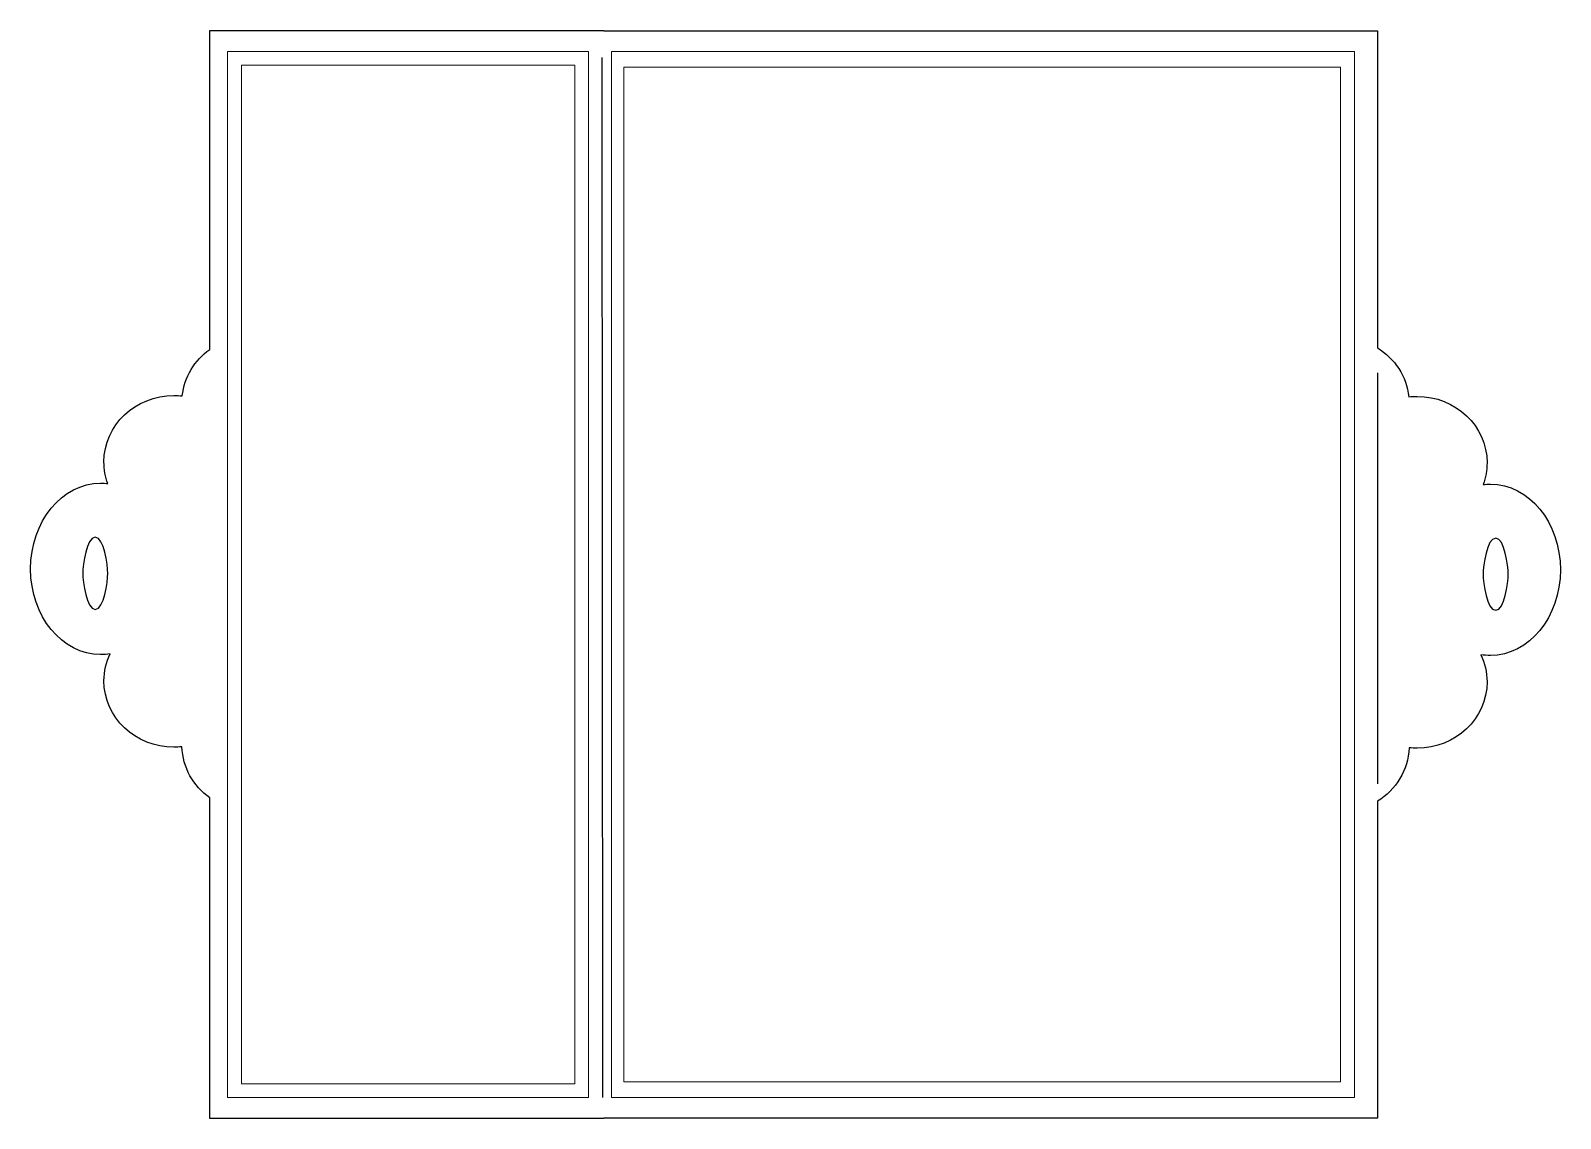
# Model space of a CAD drawing. Header units: centimetres. Extents: x -11.7 to 11.7, y -8.3 to 8.3.
import ezdxf
from ezdxf.lldxf.tags import DXFTag

# ---------------------------------------------------------------- set-up
doc = ezdxf.new("R2010")
doc.units = ezdxf.units.CM
doc.header["$MEASUREMENT"] = 0
doc.layers.add('Layer 1', color=7, linetype='Continuous')
tags = doc.linetypes.add('New Line1', pattern=[0.2, 0.1, -0.1]).pattern_tags.tags
tags[6:7] = [DXFTag(74, 4), DXFTag(75, 0), DXFTag(340, '0'), DXFTag(46, 1.0), DXFTag(50, 0.0), DXFTag(44, 0.0), DXFTag(45, 0.0)]
tags[4:5] = [DXFTag(74, 4), DXFTag(75, 0), DXFTag(340, '0'), DXFTag(46, 1.0), DXFTag(50, 0.0), DXFTag(44, 0.0), DXFTag(45, 0.0)]
tags = doc.linetypes.add('New Line2', pattern=[0.2, 0.1, -0.1]).pattern_tags.tags
tags[6:7] = [DXFTag(74, 4), DXFTag(75, 0), DXFTag(340, '0'), DXFTag(46, 1.0), DXFTag(50, 0.0), DXFTag(44, 0.0), DXFTag(45, 0.0)]
tags[4:5] = [DXFTag(74, 4), DXFTag(75, 0), DXFTag(340, '0'), DXFTag(46, 1.0), DXFTag(50, 0.0), DXFTag(44, 0.0), DXFTag(45, 0.0)]

msp = doc.modelspace()

# ---------------------------------------------------------------- linework, layer by layer
at = {"layer": 'Layer 1', "color": 60, "lineweight": 9}
msp.add_lwpolyline([(-8.70076, -8.00827), (-3.16904, -8.00827), (-3.16904, 8.00827), (-8.70076, 8.00827), (-8.70076, -8.00827)], close=True, dxfattribs=at)
at = {"layer": 'Layer 1', "color": 60, "lineweight": 15}
msp.add_lwpolyline([(-2.81904, -8.00593), (8.56122, -8.00593), (8.56122, 8.00593), (-2.81904, 8.00593), (-2.81904, -8.00593)], close=True, dxfattribs=at)
at = {"layer": 'Layer 1', "color": 201, "lineweight": 9}
msp.add_lwpolyline([(-8.48723, -7.79473), (-3.38257, -7.79473), (-3.38257, 7.79473), (-8.48723, 7.79473), (-8.48723, -7.79473)], close=True, dxfattribs=at)
at = {"layer": 'Layer 1', "color": 201, "lineweight": 15}
msp.add_lwpolyline([(-2.63167, -7.76564), (8.34819, -7.76564), (8.34819, 7.76564), (-2.63167, 7.76564), (-2.63167, -7.76564)], close=True, dxfattribs=at)
at = {"layer": 'Layer 1', "color": 216, "lineweight": 25}
for points, knots in [([(-8.97227, 8.32569), (-8.97227, 8.32569), (-8.97227, 3.44578), (-8.97227, 3.44578), (-8.97227, 3.44578), (-9.20558, 3.27887), (-9.36451, 3.02389), (-9.39395, 2.73306), (-9.39395, 2.73306), (-9.43595, 2.73781), (-9.47877, 2.7405), (-9.52211, 2.7405), (-9.52211, 2.7405), (-10.11342, 2.7405), (-10.59367, 2.28488), (-10.59367, 1.72433), (-10.59367, 1.72433), (-10.59367, 1.60729), (-10.5718, 1.49577), (-10.53331, 1.39112), (-10.53331, 1.39112), (-10.57016, 1.39582), (-10.6079, 1.39856), (-10.64576, 1.39856), (-10.64576, 1.39856), (-11.23667, 1.39856), (-11.71732, 0.80961), (-11.71732, 0.08557), (-11.71732, 0.08557), (-11.71732, -0.63847), (-11.23667, -1.22494), (-10.64576, -1.22494), (-10.64576, -1.22494), (-10.59585, -1.22494), (-10.54669, -1.22148), (-10.49859, -1.21336), (-10.49859, -1.21336), (-10.5588, -1.34028), (-10.59367, -1.48032), (-10.59367, -1.62843), (-10.59367, -1.62843), (-10.59367, -2.18897), (-10.11342, -2.6446), (-9.52211, -2.6446), (-9.52211, -2.6446), (-9.48037, -2.6446), (-9.43859, -2.64157), (-9.39809, -2.63716), (-9.39809, -2.63716), (-9.3885, -2.95601), (-9.22332, -3.23768), (-8.97227, -3.41768), (-8.97227, -3.41768), (-8.97227, -3.41768), (-8.97227, -8.3257), (-8.97227, -8.3257), (-8.97227, -8.3257), (-8.97227, -8.3257), (-2.93564, -8.3257), (-2.93564, -8.3257), (-2.93564, -8.3257), (-2.93564, -8.3257), (-2.93564, -8.32239), (-2.93564, -8.32239), (-2.93564, -8.32239), (-2.93564, -8.32239), (8.91439, -8.32239), (8.91439, -8.32239), (8.91439, -8.32239), (8.91439, -8.32239), (8.91439, -3.47225), (8.91439, -3.47225), (8.91439, -3.47225), (9.19786, -3.2956), (9.38778, -2.99504), (9.39808, -2.65204), (9.39808, -2.65204), (9.43858, -2.65645), (9.48037, -2.65948), (9.5221, -2.65948), (9.5221, -2.65948), (10.1134, -2.65948), (10.59366, -2.20407), (10.59366, -1.64331), (10.59366, -1.64331), (10.59366, -1.49515), (10.55879, -1.35521), (10.49858, -1.22824), (10.49858, -1.22824), (10.54668, -1.23636), (10.59584, -1.23982), (10.64575, -1.23982), (10.64575, -1.23982), (11.23666, -1.23982), (11.71731, -0.65197), (11.71731, 0.07235), (11.71731, 0.07235), (11.71731, 0.79667), (11.23665, 1.38452), (10.64575, 1.38452), (10.64575, 1.38452), (10.60789, 1.38452), (10.57015, 1.38179), (10.5333, 1.37708), (10.5333, 1.37708), (10.57179, 1.48177), (10.59366, 1.59403), (10.59366, 1.71112), (10.59366, 1.71112), (10.59366, 2.27187), (10.1134, 2.72729), (9.5221, 2.72729), (9.5221, 2.72729), (9.47876, 2.72729), (9.43594, 2.7246), (9.39394, 2.71985), (9.39394, 2.71985), (9.36215, 3.03397), (9.17865, 3.30588), (8.91438, 3.47061), (8.91438, 3.47061), (8.91438, 3.47061), (8.91438, 8.32241), (8.91438, 8.32241), (8.91438, 8.32241), (8.91438, 8.32241), (-2.93565, 8.32241), (-2.93565, 8.32241), (-2.93565, 8.32241), (-2.93565, 8.32241), (-2.93565, 8.32572), (-2.93565, 8.32572), (-2.93565, 8.32572), (-2.93565, 8.32572), (-8.97227, 8.32569), (-8.97227, 8.32569)], [0, 0, 0, 0, 0.02857143, 0.02857143, 0.02857143, 0.02857143, 0.05714286, 0.05714286, 0.05714286, 0.05714286, 0.08571429, 0.08571429, 0.08571429, 0.08571429, 0.11428571, 0.11428571, 0.11428571, 0.11428571, 0.14285714, 0.14285714, 0.14285714, 0.14285714, 0.17142857, 0.17142857, 0.17142857, 0.17142857, 0.2, 0.2, 0.2, 0.2, 0.22857143, 0.22857143, 0.22857143, 0.22857143, 0.25714286, 0.25714286, 0.25714286, 0.25714286, 0.28571429, 0.28571429, 0.28571429, 0.28571429, 0.31428571, 0.31428571, 0.31428571, 0.31428571, 0.34285714, 0.34285714, 0.34285714, 0.34285714, 0.37142857, 0.37142857, 0.37142857, 0.37142857, 0.4, 0.4, 0.4, 0.4, 0.42857143, 0.42857143, 0.42857143, 0.42857143, 0.45714286, 0.45714286, 0.45714286, 0.45714286, 0.48571429, 0.48571429, 0.48571429, 0.48571429, 0.51428571, 0.51428571, 0.51428571, 0.51428571, 0.54285714, 0.54285714, 0.54285714, 0.54285714, 0.57142857, 0.57142857, 0.57142857, 0.57142857, 0.6, 0.6, 0.6, 0.6, 0.62857143, 0.62857143, 0.62857143, 0.62857143, 0.65714286, 0.65714286, 0.65714286, 0.65714286, 0.68571429, 0.68571429, 0.68571429, 0.68571429, 0.71428571, 0.71428571, 0.71428571, 0.71428571, 0.74285714, 0.74285714, 0.74285714, 0.74285714, 0.77142857, 0.77142857, 0.77142857, 0.77142857, 0.8, 0.8, 0.8, 0.8, 0.82857143, 0.82857143, 0.82857143, 0.82857143, 0.85714286, 0.85714286, 0.85714286, 0.85714286, 0.88571429, 0.88571429, 0.88571429, 0.88571429, 0.91428571, 0.91428571, 0.91428571, 0.91428571, 0.94285714, 0.94285714, 0.94285714, 0.94285714, 1, 1, 1, 1]), ([(-10.72596, 0.56927), (-10.59072, 0.56927), (-10.53414, 0.14698), (-10.53414, 0.01778), (-10.53414, 0.01778), (-10.53414, -0.11142), (-10.59072, -0.53371), (-10.72596, -0.53371), (-10.72596, -0.53371), (-10.86121, -0.53371), (-10.91778, -0.11142), (-10.91778, 0.01778), (-10.91778, 0.01778), (-10.91778, 0.14699), (-10.86121, 0.56927), (-10.72596, 0.56927)], [0, 0, 0, 0, 0.2, 0.2, 0.2, 0.2, 0.4, 0.4, 0.4, 0.4, 0.6, 0.6, 0.6, 0.6, 1, 1, 1, 1]), ([(10.72596, 0.55604), (10.86121, 0.55604), (10.91778, 0.13298), (10.91778, 0.00372), (10.91778, 0.00372), (10.91778, -0.12553), (10.86121, -0.54777), (10.72596, -0.54777), (10.72596, -0.54777), (10.59071, -0.54777), (10.53331, -0.12553), (10.53331, 0.00372), (10.53331, 0.00372), (10.53331, 0.13297), (10.59071, 0.55604), (10.72596, 0.55604)], [0, 0, 0, 0, 0.2, 0.2, 0.2, 0.2, 0.4, 0.4, 0.4, 0.4, 0.6, 0.6, 0.6, 0.6, 1, 1, 1, 1])]:
    msp.add_open_spline(points, degree=3, knots=knots, dxfattribs=at)
at = {"layer": 'Layer 1', "linetype": 'New Line1', "lineweight": 25}
msp.add_open_spline([(-2.96717, 7.91463), (-2.96717, 7.91463), (-2.95772, -8.00762), (-2.95772, -8.00762)], degree=3, dxfattribs=at)
at = {"layer": 'Layer 1', "linetype": 'New Line2', "lineweight": 25}
msp.add_open_spline([(8.91568, 3.08953), (8.91568, 3.08953), (8.91568, -3.20282), (8.91568, -3.20282)], degree=3, dxfattribs=at)

doc.saveas('drawing.dxf')
